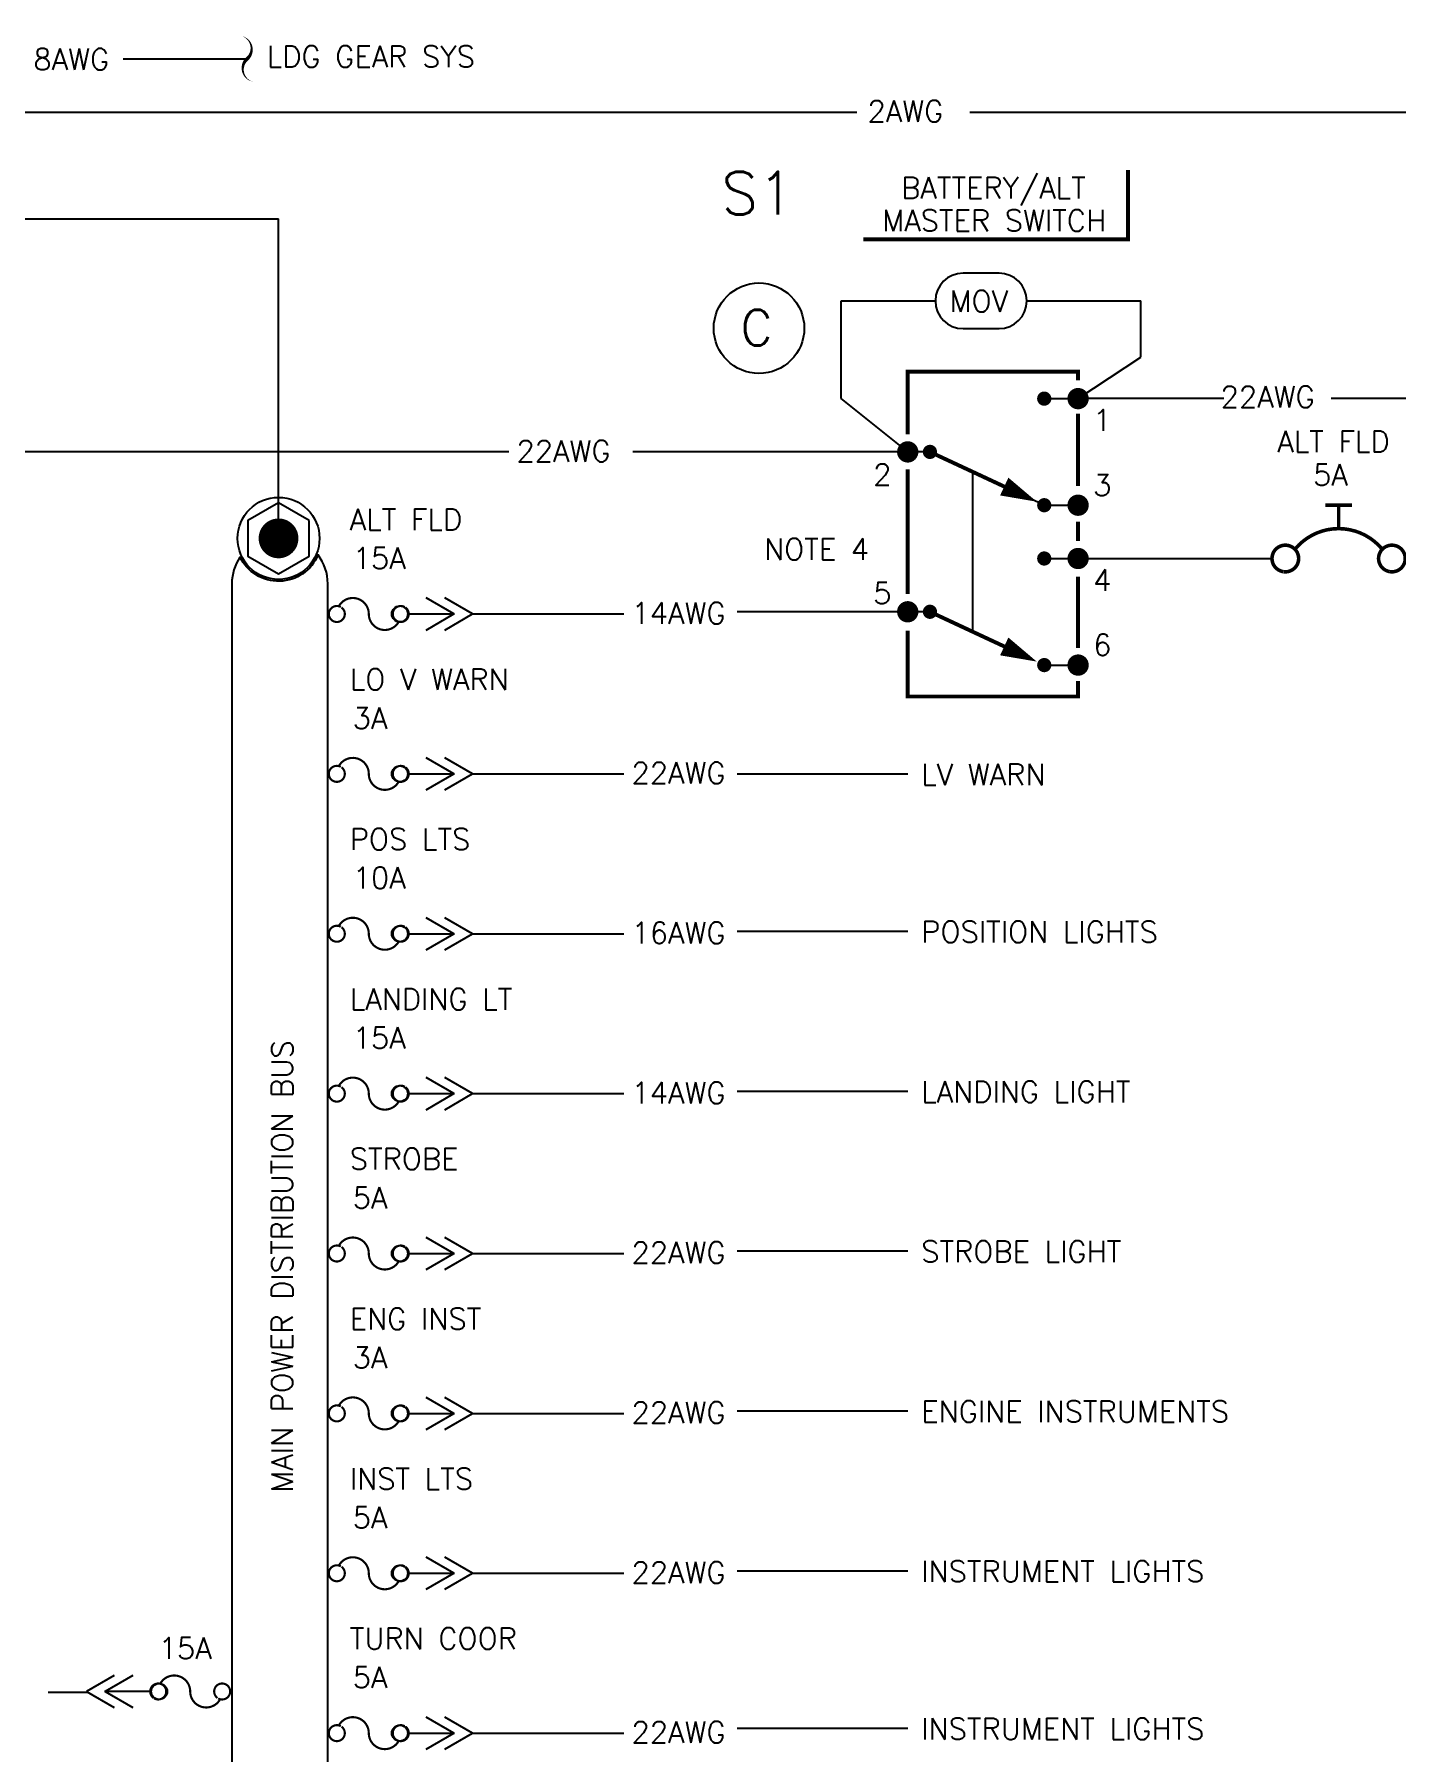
# Model space of a CAD drawing. Extents: x -0.4 to 31.2, y -19.7 to 25.2.
# Drawn here: x 3.957 to 7.791, y 5.328 to 10.164 of the extents above; entities that cross this region are included whole.
import ezdxf
from ezdxf.enums import TextEntityAlignment as Align

# ---------------------------------------------------------------- set-up
doc = ezdxf.new("R2010")
doc.units = 0
doc.header["$LTSCALE"] = 0.5
doc.linetypes.add('HIDDEN', pattern=[0])
doc.layers.get('0').update_dxf_attribs({"linetype": 'CONTINUOUS'})
doc.styles.get("Standard").update_dxf_attribs({"font": 'ROMANS'})

# ---------------------------------------------------------------- blocks, each defined once
blk = doc.blocks.new('BBCP')
at = {"color": 0}
for p, q in [((0.2299438525270645, 0), (0.3566964805031532, 0)), ((0.3552276689481992, 0), (0.2769986337626751, 0.04516555452281068)), ((0.2769986337626751, -0.04516555452281068), (0.3552276689481992, 0)), ((0.4073033976368174, 0), (0.3290743624512933, 0.04516555452281068)), ((0.3290743624512933, -0.04516555452281068), (0.4073033976368174, 0)), ((0.4073033976368174, 0), (0.8337464384351927, 0))]:
    blk.add_line(p, q, dxfattribs=at)
at = {"color": 0, "const_width": 0.006000000000000001}
for points in [[(0.0366770296984944, 0.01951044453741702, 39.33880835951041), (0.03859916624609294, 0.01827240556744414, 39.33880835951041)], [(0.2007194449185601, -0.02012461179749891, -0.7914183192462256), (0.1154702213235623, 0, 0.7914183192462259), (0.03022099772856457, 0.02012461179749891, 0.7914183192462259)], [(0.2166770296984906, 0.01951044453741702, 39.33880835951041), (0.21859916624609, 0.01827240556744414, 39.33880835951041)]]:
    blk.add_lwpolyline(points, format="xyb", dxfattribs=at)
at = {"color": 0}
blk.add_circle((0.2025000000000023, 0), 0.02249999999999979, dxfattribs=at)
blk = doc.blocks.new('CB')
at = {"color": 0, "const_width": 0.01}
for points in [[(-0.1875, 0.1499999999999986), (-0.1125000000000007, 0.1499999999999986)], [(-0.1500000000000021, 0.08409902576697448), (-0.1500000000000021, 0.1499999999999986)]]:
    blk.add_lwpolyline(points, dxfattribs=at)
for points in [[(-0.02704903082498689, 0.02597306164975421, 0.4727572666355321), (-0.2729509691754153, 0.02597306164926749, 0.4727572666355321)], [(-0.3047399613886519, -0.03719923071831133, 273.9696988207883), (-0.3052825490245326, -0.0371260646420204, 273.9696988207883)], [(-0.005842398127015258, -0.03704208935961262, 692.0208592420624), (-0.006056408857205042, -0.03700770070883053, 692.0208592420624)]]:
    blk.add_lwpolyline(points, format="xyb", dxfattribs=at)
blk = doc.blocks.new('CUTOFF')
at = {"color": 0}
blk.add_lwpolyline([(-0.1278728342885813, -0.02914608058412682, 0, 0.02, -0.591879645207404), (0, 0, 0.02, 0, 0.591879645207404), (0.1278728342885955, 0.02914608058414103, 0, 0, 0.591879645207404)], format="xyseb", dxfattribs=at)
blk = doc.blocks.new('REVC')
at = {"color": 0}
blk.add_circle((0, 0), 0.1273742171538819, dxfattribs=at)
blk.add_text('C', height=0.1, dxfattribs=at).set_placement((-0.006911195821046101, -0.04833737590551562), align=Align.CENTER)

msp = doc.modelspace()

# ---------------------------------------------------------------- linework, layer by layer
at = {"color": 0}
for p, q in [((4.206728924026963, 10.09544232639439), (4.5569676098493, 10.09544232639439)), ((2.750754532449097, 9.945442326394389), (6.271911207064891, 9.945442326394389)), ((6.589930838815071, 9.945442326394389), (13.37433329204255, 9.945442326394389)), ((3.736588031723181, 9.645442326394388), (4.644037427977209, 9.645442326394388)), ((4.644037427977209, 8.745784049638239), (4.644037427977209, 9.645442326394388)), ((6.672209073555708, 9.492191542535235), (6.570927287250464, 9.492191542535235)), ((6.227649652845408, 9.414198770147514), (6.492934514862748, 9.414198770147514)), ((6.227649652845408, 9.139316229091351), (6.227649652845408, 9.414198770147514)), ((6.750201845943424, 9.414198770147514), (7.071652289780974, 9.414198770147516)), ((7.071652289780974, 9.25579188338408), (7.071652289780974, 9.414198770147516)), ((6.570927287250464, 9.336205997759794), (6.672209073555708, 9.336205997759794)), ((6.894724781674634, 9.139133753237129), (7.071652289780974, 9.25579188338408)), ((6.415153390539813, 8.989172728789388), (6.227649652845408, 9.139316229091351)), ((6.799453238208715, 9.139133753237129), (6.894724781674634, 9.139133753237129)), ((7.305311084385787, 9.139133753237129), (6.915853030884325, 9.139133753237129)), ((8.12900334199572, 9.139133753237129), (7.607350048091175, 9.139133753237129)), ((5.292611508418108, 8.989172728789388), (1.95108764751753, 8.989172728789388)), ((6.415153390539813, 8.989172728789388), (5.640955464625054, 8.989172728789388)), ((6.477693616790737, 8.989172728789388), (6.400153390539813, 8.989172728789388)), ((6.799453238208715, 8.839133753237132), (6.477693616790737, 8.989172728789388)), ((6.799453238208715, 8.839133753237132), (6.894724781674634, 8.839133753237132)), ((6.799453238208715, 8.68913375323713), (6.894724781674634, 8.68913375323713)), ((6.894724781674634, 8.68913375323713), (7.44437174426894, 8.68913375323713)), ((6.415153390539813, 8.539172728789389), (5.934867744822188, 8.539172728789389)), ((6.477693616790737, 8.539172728789389), (6.400153390539813, 8.539172728789389)), ((6.799453238208715, 8.389133753237129), (6.894724781674634, 8.389133753237129)), ((6.415153390539813, 8.081780199728367), (5.934867744822188, 8.081780199728367)), ((6.415153390539813, 7.63917272878939), (5.934867744822188, 7.63917272878939)), ((6.415153390539813, 7.189172728789394), (5.934867744822188, 7.189172728789394)), ((6.415153390539813, 6.739172728789391), (5.934867744822188, 6.739172728789391)), ((6.415153390539813, 6.289172728789397), (5.934867744822188, 6.289172728789397)), ((6.415153390539813, 5.839172728789393), (5.934867744822188, 5.839172728789393)), ((4.181721214895401, 5.545401045630624), (4.103492179709876, 5.500235491107813)), ((4.233796943584019, 5.545401045630624), (4.155567908398495, 5.500235491107813)), ((3.995374120226471, 5.498094994983073), (4.106901897766364, 5.498094994983073)), ((4.103492179709876, 5.500235491107813), (4.181721214895401, 5.455069936585002)), ((4.280851724819629, 5.500235491107813), (4.154099096843541, 5.500235491107813)), ((4.155567908398495, 5.500235491107813), (4.233796943584019, 5.455069936585002)), ((6.415153390539813, 5.395967703277385), (5.934867744822188, 5.395967703277385))]:
    msp.add_line(p, q, dxfattribs=at)
at = {"color": 0, "linetype": 'HIDDEN'}
msp.add_line((6.597318434179268, 8.933390760335723), (6.597318434179268, 8.483390760335723), dxfattribs=at)
at = {"color": 0}
for points, format in [([(7.035327871779728, 9.7822865792617, 0, 0, 0), (6.290440918396552, 9.7822865792617, 0, 0, 0), (6.290440918396552, 9.587421238496724, 0.01125, 0.01125, 0), (7.035327871779728, 9.587421238496724, 0.01125, 0.01125, 0)], "xyseb"), ([(4.78263656397706, 0.4119878823878409), (4.78263656397706, 8.618270387223347, 0.1629412427891178), (4.755426915049713, 8.699548878826938, -0.6474322707957655), (4.535433936275207, 8.693337977903944, 0.1484864543589288), (4.512638291977335, 8.618270387223347), (4.512638291977335, 0.4119878823878409, 1)], "xyb")]:
    msp.add_lwpolyline(points, format=format, close=True, dxfattribs=at)
at = {"color": 0, "const_width": 0.0110390673}
for points in [[(6.415153390539813, 9.038334959927479), (6.415153390539813, 9.214968741792646), (6.894724781674634, 9.214968741792646), (6.894724781674634, 9.190315640357316)], [(6.894724781674634, 9.096445220091827), (6.894724781674634, 8.893059309516602)], [(6.477693616790737, 8.989172728789388), (6.716943251567798, 8.877608791882057)], [(6.415153390539813, 8.58909794865692), (6.415153390539813, 8.939994519649346)], [(6.894724781674634, 8.79248385923215), (6.894724781674634, 8.738843619080441)], [(6.894724781674634, 8.638268168795989), (6.894724781674634, 8.43711726822708)], [(6.477693616790737, 8.539172728789389), (6.716943251567798, 8.427608791882058)], [(6.415153390539813, 8.486287488366148), (6.415153390539813, 8.300713666475694), (6.894724781674634, 8.300713666475694), (6.894724781674634, 8.344594375934701)]]:
    msp.add_lwpolyline(points, dxfattribs=at)
at = {"color": 0}
for points, const_width in [([(6.789453238208715, 9.139133753237129, 1), (6.809453238208715, 9.139133753237129, 1)], 0.02), ([(6.879724781674635, 9.139133753237129, 1), (6.909724781674634, 9.139133753237129, 1)], 0.03), ([(6.400153390539813, 8.989172728789388, 1), (6.430153390539813, 8.989172728789388, 1)], 0.03), ([(6.467693616790737, 8.989172728789388, 1), (6.487693616790737, 8.989172728789388, 1)], 0.02), ([(6.789453238208715, 8.839133753237132, 1), (6.809453238208715, 8.839133753237132, 1)], 0.02), ([(6.879724781674635, 8.839133753237132, 1), (6.909724781674634, 8.839133753237132, 1)], 0.03), ([(4.616037427977207, 8.745784049638239, 1), (4.672037427977211, 8.745784049638239, 1)], 0.05599999999999999), ([(6.789453238208715, 8.68913375323713, 1), (6.809453238208715, 8.68913375323713, 1)], 0.02), ([(6.879724781674635, 8.68913375323713, 1), (6.909724781674634, 8.68913375323713, 1)], 0.03), ([(6.400153390539813, 8.539172728789389, 1), (6.430153390539813, 8.539172728789389, 1)], 0.03), ([(6.467693616790737, 8.539172728789389, 1), (6.487693616790737, 8.539172728789389, 1)], 0.02), ([(6.879724781674635, 8.389133753237129, 1), (6.909724781674634, 8.389133753237129, 1)], 0.03), ([(6.789453238208715, 8.389133753237129, 1), (6.809453238208715, 8.389133753237129, 1)], 0.02)]:
    msp.add_lwpolyline(points, format="xyb", close=True, dxfattribs=dict(at, const_width=const_width))
for points in [[(6.778383002521892, 8.84895896549703, 0, 0.05519533649999999, 0), (6.686847455581169, 8.891642692028892, 0.05519533649999999, 0.05519533649999999, 0)], [(6.778383002521892, 8.398958965497027, 0, 0.05519533649999999, 0), (6.686847455581169, 8.441642692028893, 0.05519533649999999, 0.05519533649999999, 0)]]:
    msp.add_lwpolyline(points, format="xyseb", dxfattribs=at)
msp.add_lwpolyline([(4.730594057076327, 8.795757542748767), (4.644037427977213, 8.845731035859288), (4.557480798878092, 8.795757542748767), (4.557480798878092, 8.695810556527725), (4.644037427977213, 8.645837063417197), (4.730594057076327, 8.695810556527725)], close=True, dxfattribs=at)
at = {"color": 0, "const_width": 0.006000000000000001}
for points in [[(4.294118547648203, 5.480725046570396, 39.33880835951041), (4.292196411100604, 5.481963085540369, 39.33880835951041)], [(4.310076132428134, 5.520360102905312, -0.7914183192462256), (4.395325356023132, 5.500235491107813, 0.7914183192462259), (4.480574579618129, 5.480110879310314, 0.7914183192462259)], [(4.474118547648199, 5.480725046570396, 39.33880835951041), (4.472196411100601, 5.481963085540369, 39.33880835951041)]]:
    msp.add_lwpolyline(points, format="xyb", dxfattribs=at)
at = {"color": 0}
for centre, radius in [((4.644037427977213, 8.745784049638239), 0.1154088387988257), ((4.308295577346692, 5.500235491107813), 0.02249999999999979)]:
    msp.add_circle(centre, radius, dxfattribs=at)
for centre, start, end in [((6.570927287250464, 9.414198770147514), 90, 270), ((6.672209073555708, 9.414198770147514), 270, 90)]:
    msp.add_arc(centre, 0.07799277238771937, start, end, dxfattribs=at)

# ---------------------------------------------------------------- block references
at = {"color": 0, "xscale": 0.5, "yscale": 0.5, "zscale": 0.5, "rotation": 270}
msp.add_blockref('CUTOFF', (4.555729984591967, 10.09544232639439), dxfattribs=at)
at = {"color": 0}
for name, p in [('REVC', (5.996498199876437, 9.33724162265919)), ('CB', (7.778092709462262, 8.68913375323713)), ('BBCP', (4.78263656397706, 8.532963505973953)), ('BBCP', (4.78263656397706, 8.08296350597395)), ('BBCP', (4.78263656397706, 7.632963505973954)), ('BBCP', (4.78263656397706, 7.182963505973952)), ('BBCP', (4.78263656397706, 6.732963505973949)), ('BBCP', (4.78263656397706, 6.282963505973955)), ('BBCP', (4.78263656397706, 5.83296350597395)), ('BBCP', (4.78263656397706, 5.382963505973953))]:
    msp.add_blockref(name, p, dxfattribs=at)

# ---------------------------------------------------------------- texts
for s, height, p in [('8AWG', 0.05999961599994003, (3.953873413879837, 10.06413852503376)), ('LDG GEAR SYS', 0.05999999999994, (4.610739211526337, 10.07173367976741)), ('2AWG', 0.05999961599994003, (6.301908379050134, 9.91792017710457)), ('MOV', 0.05999999999994, (6.533208420438223, 9.383675358026412)), ('22AWG', 0.05999961599994003, (7.296064834507464, 9.113878480022981)), ('ALT FLD', 0.05999961599994003, (7.455474303160132, 8.988136104520857)), ('22AWG', 0.05999961599994003, (5.313901000010221, 8.961650579499569)), ('5A', 0.05999961599994003, (7.5561540044864, 8.894843398719269)), ('ALT FLD', 0.06, (4.844450400669355, 8.769038765129537)), ('15A', 0.06, (4.852839186443837, 8.660077918123434)), ('NOTE 4', 0.05999961599994003, (6.010867150818409, 8.685120438518032)), ('14AWG', 0.05999961599994003, (5.637672494004366, 8.505441356684134)), ('LO V WARN', 0.06, (4.844450400669355, 8.319038765129541)), ('3A', 0.06, (4.852839186443837, 8.210077918123432)), ('22AWG', 0.05999961599994003, (5.637672494004366, 8.055441356684135)), ('LV WARN', 0.06, (6.453151679412147, 8.051032721042244)), ('POS LTS', 0.06, (4.844450400669355, 7.869038765129538)), ('10A', 0.06, (4.852839186443837, 7.760077918123436)), ('16AWG', 0.05999961599994003, (5.637672494004366, 7.605441356684135)), ('POSITION LIGHTS', 0.06, (6.453151679412147, 7.608425250103267)), ('LANDING LT', 0.06, (4.844450400669355, 7.419038765129535)), ('15A', 0.06, (4.852839186443837, 7.310077918123433)), ('14AWG', 0.05999961599994003, (5.637672494004366, 7.155441356684133)), ('LANDING LIGHT', 0.06, (6.453151679412147, 7.158425250103271)), ('STROBE', 0.06, (4.844450400669355, 6.96903876512954)), ('5A', 0.06, (4.852839186443837, 6.86007791812343)), ('22AWG', 0.05999961599994003, (5.637672494004366, 6.705441356684133)), ('STROBE LIGHT', 0.06, (6.453151679412147, 6.708425250103268)), ('ENG INST', 0.06, (4.844450400669355, 6.519038765129537)), ('3A', 0.06, (4.852839186443837, 6.410077918123434)), ('22AWG', 0.05999961599994003, (5.637672494004366, 6.255441356684139)), ('ENGINE INSTRUMENTS', 0.06, (6.453151679412147, 6.258425250103267)), ('INST LTS', 0.06, (4.844450400669355, 6.069038765129541)), ('5A', 0.06, (4.852839186443837, 5.960077918123432)), ('22AWG', 0.05999961599994003, (5.637672494004366, 5.805441356684135)), ('INSTRUMENT LIGHTS', 0.06, (6.453151679412147, 5.808425250103262)), ('TURN COOR', 0.06, (4.844450400669355, 5.619038765129536)), ('15A', 0.06, (4.306640654663313, 5.591801670397184)), ('5A', 0.06, (4.852839186443837, 5.510077918123434)), ('INSTRUMENT LIGHTS', 0.06, (6.453151679412147, 5.365220224591254)), ('22AWG', 0.05999961599994003, (5.637672494004366, 5.355441356684134))]:
    msp.add_text(s, height=height, dxfattribs=at).set_placement(p)
for s, height, p in [('S1', 0.12, (5.993256077898356, 9.657664107696556)), ('BATTERY/ALT', 0.05999999999994002, (6.656512979424731, 9.702329612155449)), ('MASTER SWITCH', 0.05999999999994002, (6.658652760910657, 9.610257621730419)), ('1', 0.06, (6.962821342892529, 9.04820250707451)), ('2', 0.06, (6.343605526976506, 8.895254048764448)), ('3', 0.06, (6.962821342892529, 8.86583848698784)), ('4', 0.06, (6.962821342892529, 8.598202507074515)), ('5', 0.06, (6.343605526976506, 8.561729703057178)), ('6', 0.06, (6.962821342892529, 8.415838486987841))]:
    msp.add_text(s, height=height, dxfattribs=at).set_placement(p, align=Align.CENTER)
msp.add_text('MAIN POWER DISTRIBUTION BUS', height=0.05999999999994002, rotation=90, dxfattribs=at).set_placement((4.684095249426202, 6.69704998388687), align=Align.CENTER)

doc.saveas('drawing.dxf')
